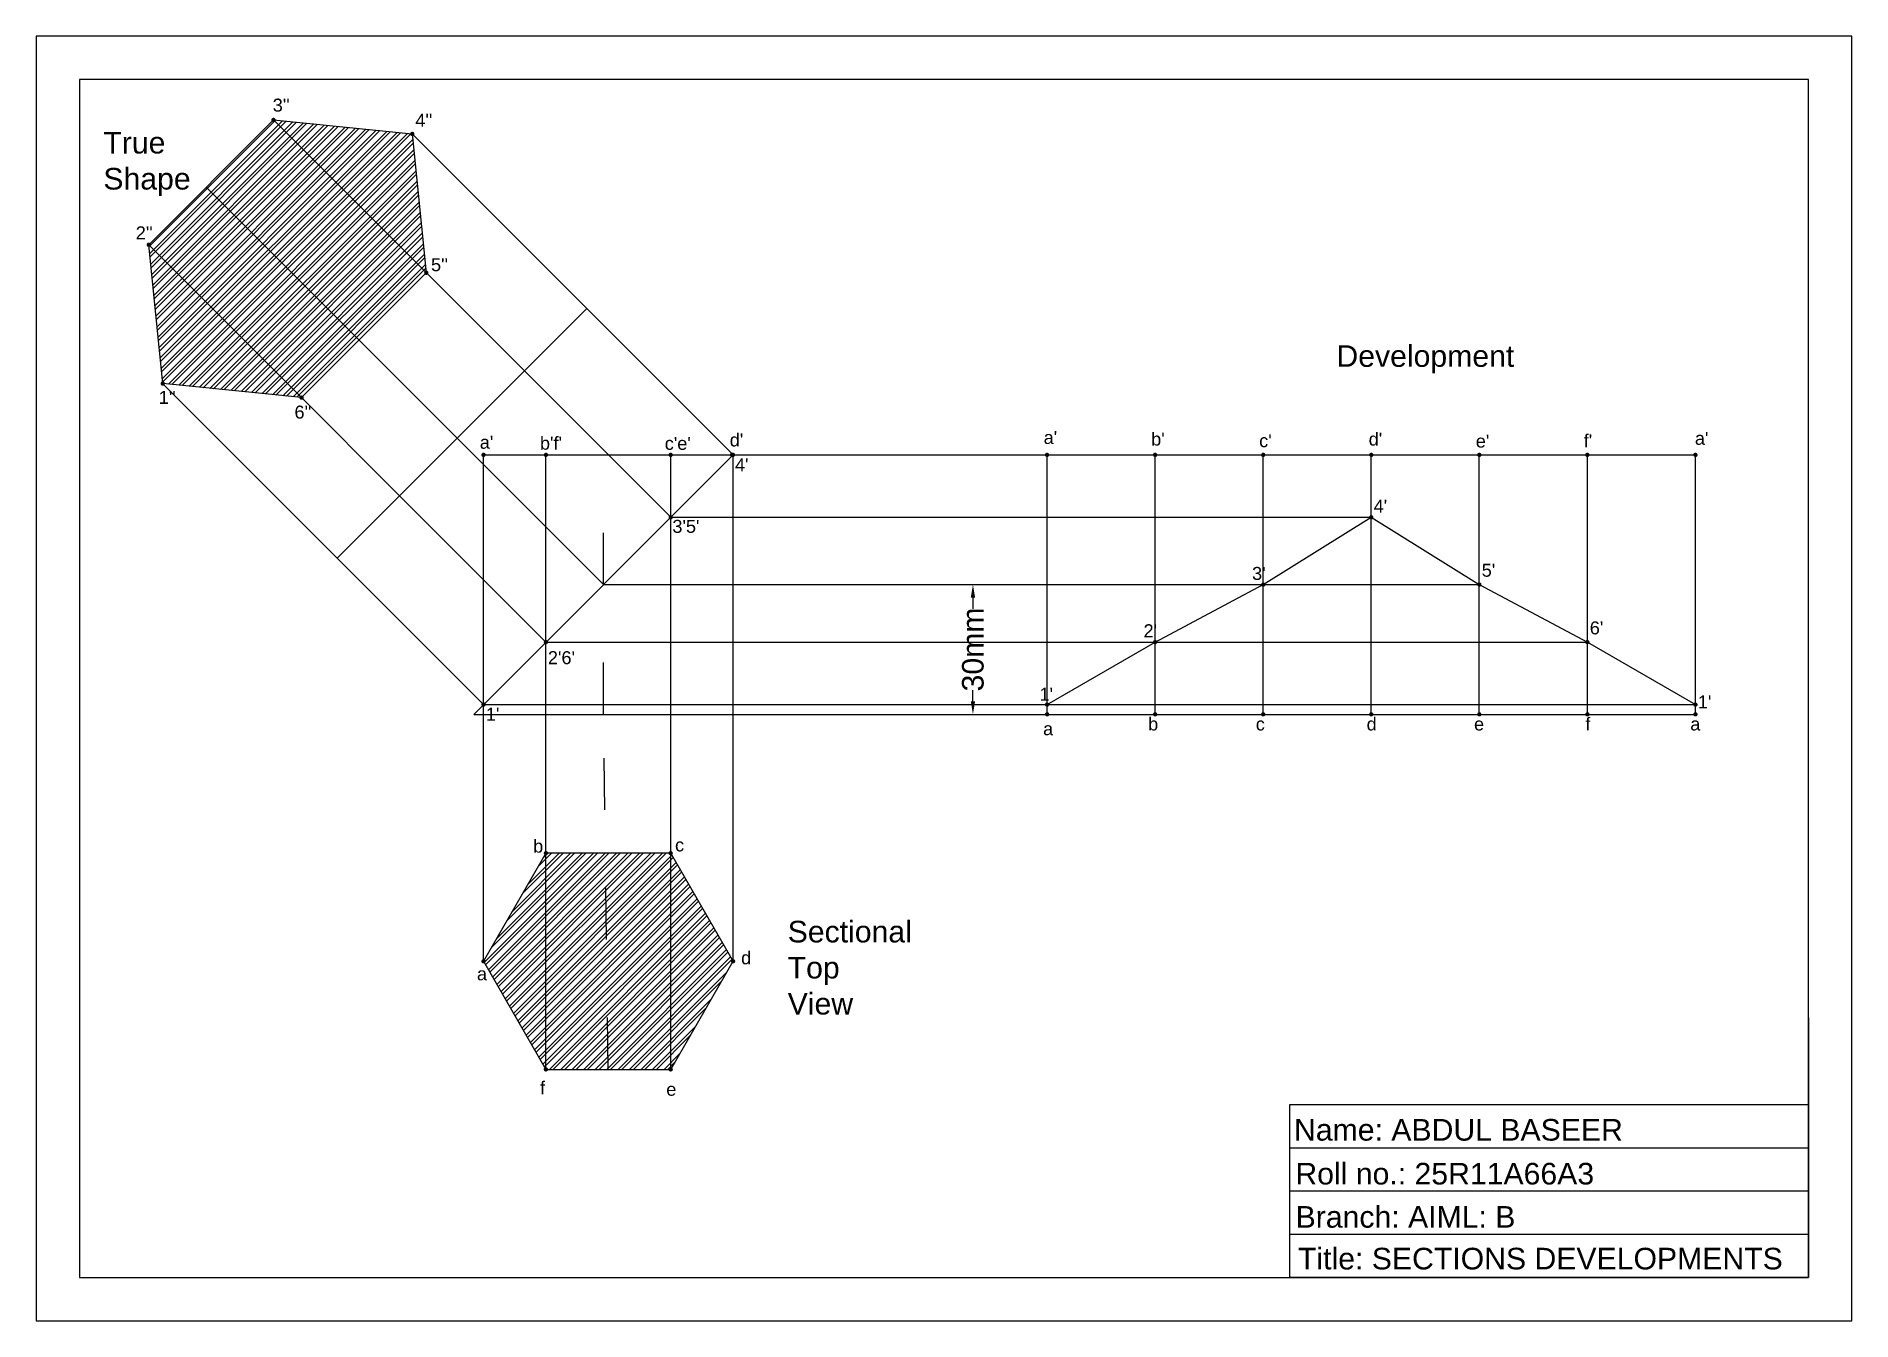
# Model space of a CAD drawing. Header units: millimetres. Extents: x 0 to 420, y 0 to 297.
import ezdxf

# ---------------------------------------------------------------- set-up
doc = ezdxf.new("R2010")
doc.units = ezdxf.units.MM
doc.header["$MEASUREMENT"] = 0
doc.linetypes.add('ACAD_ISO03W100', pattern=[30, 12, -18])
doc.layers.add('Discontinuos line', color=7, linetype='ACAD_ISO03W100')
doc.styles.get("Standard").update_dxf_attribs({"font": 'arial.ttf'})
doc.dimstyles.get("Standard").update_dxf_attribs({"dimtxt": 3, "dimasz": 3, "dimexe": 0.18, "dimexo": 0.0625, "dimgap": 0.09, "dimtad": 0, "dimdec": 4, "dimzin": 0, "dimdsep": 46, "dimtxsty": 'Standard', "dimcen": 0.09, "dimclrd": 256, "dimclre": 256, "dimadec": 0, "dimazin": 0, "dimtfac": 1, "dimtdec": 4, "dimtofl": 0, "dimtmove": 0, "dimatfit": 3, "dimfxl": 1, "dimtolj": 1, "dimtzin": 0, "dimlwd": -1, "dimarcsym": 0})
pattern_1 = [(45, (-6.0415, 15.5662), (-1.325825, 1.325825), []), (45, (-5.1576, 15.5662), (-1.325825, 1.325825), [])]

# ---------------------------------------------------------------- blocks, each defined once
blk = doc.blocks.new('*D1')
at = {"lineweight": -2, "transparency": 16777216}
for p, q in [((131.26, 170.21), (216.88, 170.21)), ((131.26, 140.21), (216.88, 140.21))]:
    blk.add_line(p, q, dxfattribs=at)
at = {"transparency": 16777216}
for p, q in [((216.7, 167.21), (216.7, 164.63)), ((216.7, 143.21), (216.7, 145.79))]:
    blk.add_line(p, q, dxfattribs=at)
for points in [[(216.2, 167.21), (217.2, 167.21), (216.7, 170.21)], [(216.2, 143.21), (217.2, 143.21), (216.7, 140.21)]]:
    blk.add_solid(points, dxfattribs=at)
at = {"layer": 'Defpoints', "color": 0, "transparency": 16777216}
for p in [(131.2, 170.21), (216.7, 170.21), (131.2, 140.21)]:
    blk.add_point(p, dxfattribs=at)
at = {"color": 0, "transparency": 16777216, "insert": (216.7, 155.21), "char_height": 3, "width": 24.9448, "attachment_point": 5, "rotation": 90}
blk.add_mtext('\\A1;{\\H1.66667x;30mm}', dxfattribs=at)

msp = doc.modelspace()

# ---------------------------------------------------------------- hatches: boundary and pattern name
h = msp.add_hatch()
h.set_pattern_fill('ANSI32', color=256, scale=5)
h.set_pattern_definition(pattern_1)
h.paths.add_polyline_path([(29.25297, 216.69236), (26.00906, 248.80379), (54.87657, 277.6713), (86.988, 274.42739), (90.23191, 242.31597), (61.3644, 213.44845)])
h = msp.add_hatch()
h.set_pattern_fill('ANSI32', color=256, scale=5)
h.set_pattern_definition(pattern_1)
h.paths.add_polyline_path([(117.90077, 108.11109), (103.46701, 83.11109), (117.90077, 58.11109), (146.76828, 58.11109), (161.20204, 83.11109), (146.76828, 108.11109)])

# ---------------------------------------------------------------- linework, layer by layer
for p, q in [((26.00906, 248.80379), (54.87657, 277.6713)), ((146.76828, 185.7796), (54.87657, 277.6713)), ((54.87657, 277.6713), (86.988, 274.42739)), ((161.20204, 200.21335), (86.81122, 274.60417)), ((86.988, 274.42739), (90.23191, 242.31597)), ((131.20204, 170.21335), (39.31033, 262.10506)), ((117.90077, 156.91208), (26.00906, 248.80379)), ((29.25297, 216.69236), (26.00906, 248.80379)), ((90.23191, 242.31597), (61.3644, 213.44845)), ((69.63037, 176.31496), (127.3654, 234.04999)), ((103.46701, 142.47833), (29.07619, 216.86914)), ((61.3644, 213.44845), (29.25297, 216.69236)), ((101.20204, 140.21335), (161.20204, 200.21335)), ((103.46701, 140.21335), (103.46701, 200.21335)), ((103.46701, 200.21335), (161.20204, 200.21335)), ((117.90077, 140.21335), (117.90077, 200.21335)), ((146.76828, 140.21335), (146.76828, 200.21335)), ((161.20204, 140.21335), (161.20204, 200.21335)), ((161.20204, 200.21335), (364.76925, 200.21335)), ((233.85132, 140.21335), (233.85132, 200.21335)), ((258.85132, 140.21335), (258.85132, 200.21335)), ((283.85132, 140.21335), (283.85132, 200.21335)), ((308.85132, 140.21335), (308.85132, 200.21335)), ((333.85132, 140.21335), (333.85132, 200.21335)), ((358.85132, 140.21335), (358.85132, 200.21335)), ((364.76925, 200.21335), (383.85132, 200.21335)), ((383.85132, 140.21335), (383.85132, 200.21335)), ((146.76828, 185.7796), (308.85132, 185.7796)), ((283.85132, 170.21335), (308.85132, 185.7796)), ((308.85132, 185.7796), (333.85132, 170.21335)), ((131.20204, 170.21335), (283.85132, 170.21335)), ((258.85132, 156.91208), (283.85132, 170.21335)), ((283.85132, 170.21335), (333.85132, 170.21335)), ((333.85132, 170.21335), (358.85132, 156.91208)), ((117.90077, 156.91208), (258.85132, 156.91208)), ((233.85132, 142.47833), (258.85132, 156.91208)), ((258.85132, 156.91208), (358.85132, 156.91208)), ((358.85132, 156.91208), (383.85132, 142.47833)), ((101.20204, 140.21335), (366.50061, 140.21335)), ((103.46701, 142.47833), (233.85132, 142.47833)), ((103.46701, 83.11109), (103.46701, 140.21335)), ((117.90077, 58.11109), (117.90077, 140.21335)), ((146.76828, 58.11109), (146.76828, 140.21335)), ((161.20204, 83.11109), (161.20204, 140.21335)), ((233.85132, 142.47833), (383.85132, 142.47833)), ((233.85132, 140.21335), (383.85132, 140.21335)), ((410, 70), (410, 10)), ((290, 10), (290, 50)), ((290, 50), (410, 50)), ((290, 40), (410, 40)), ((290, 30), (410, 30)), ((290, 20), (410, 20)), ((410, 10), (290, 10))]:
    msp.add_line(p, q)
for points in [[(0, 0), (420, 0), (420, 297), (0, 297)], [(10, 10), (410, 10), (410, 287), (10, 287)], [(117.90077, 108.11109), (103.46701, 83.11109), (117.90077, 58.11109), (146.76828, 58.11109), (161.20204, 83.11109), (146.76828, 108.11109)]]:
    msp.add_lwpolyline(points, close=True)
at = {"const_width": 0.5}
for points in [[(54.62657, 277.6713, 1), (55.12657, 277.6713, 1)], [(86.738, 274.42739, 1), (87.238, 274.42739, 1)], [(25.75906, 248.80379, 1), (26.25906, 248.80379, 1)], [(89.98191, 242.31597, 1), (90.48191, 242.31597, 1)], [(29.00297, 216.69236, 1), (29.50297, 216.69236, 1)], [(61.1144, 213.44845, 1), (61.6144, 213.44845, 1)], [(103.21701, 200.21335, 1), (103.71701, 200.21335, 1)], [(117.65077, 200.21335, 1), (118.15077, 200.21335, 1)], [(146.51828, 200.21335, 1), (147.01828, 200.21335, 1)], [(160.70204, 200.21335, 1), (161.20204, 200.21335, 1)], [(160.95204, 200.21335, 1), (161.45204, 200.21335, 1)], [(233.60132, 200.21335, 1), (234.10132, 200.21335, 1)], [(258.60132, 200.21335, 1), (259.10132, 200.21335, 1)], [(283.60132, 200.21335, 1), (284.10132, 200.21335, 1)], [(308.60132, 200.21335, 1), (309.10132, 200.21335, 1)], [(333.60132, 200.21335, 1), (334.10132, 200.21335, 1)], [(358.60132, 200.21335, 1), (359.10132, 200.21335, 1)], [(383.60132, 200.21335, 1), (384.10132, 200.21335, 1)], [(146.51828, 185.7796, 1), (147.01828, 185.7796, 1)], [(308.60132, 185.7796, 1), (309.10132, 185.7796, 1)], [(283.60132, 170.21335, 1), (284.10132, 170.21335, 1)], [(333.60132, 170.21335, 1), (334.10132, 170.21335, 1)], [(117.65077, 156.91208, 1), (118.15077, 156.91208, 1)], [(258.60132, 156.91208, 1), (259.10132, 156.91208, 1)], [(358.60132, 156.91208, 1), (359.10132, 156.91208, 1)], [(103.21701, 142.47833, 1), (103.71701, 142.47833, 1)], [(233.60132, 142.47833, 1), (234.10132, 142.47833, 1)], [(383.60132, 142.47833, 1), (384.10132, 142.47833, 1)], [(233.60132, 140.21335, 1), (234.10132, 140.21335, 1)], [(258.60132, 140.21335, 1), (259.10132, 140.21335, 1)], [(283.60132, 140.21335, 1), (284.10132, 140.21335, 1)], [(308.60132, 140.21335, 1), (309.10132, 140.21335, 1)], [(333.60132, 140.21335, 1), (334.10132, 140.21335, 1)], [(358.60132, 140.21335, 1), (359.10132, 140.21335, 1)], [(383.60132, 140.21335, 1), (384.10132, 140.21335, 1)], [(117.65077, 108.11109, 1), (118.15077, 108.11109, 1)], [(146.51828, 108.11109, 1), (147.01828, 108.11109, 1)], [(103.21701, 83.11109, 1), (103.71701, 83.11109, 1)], [(160.95204, 83.11109, 1), (161.45204, 83.11109, 1)], [(117.65077, 58.11109, 1), (118.15077, 58.11109, 1)], [(146.51828, 58.11109, 1), (147.01828, 58.11109, 1)]]:
    msp.add_lwpolyline(points, format="xyb", close=True, dxfattribs=at)
at = {"layer": 'Discontinuos line'}
for p, q in [((131.20204, 140.21335), (131.20204, 200.21335)), ((132.33452, 58.11109), (131.20204, 140.21335))]:
    msp.add_line(p, q, dxfattribs=at)

# ---------------------------------------------------------------- texts
at = {"attachment_point": 1}
for s, insert, char_height in [("3''", (54.69345, 282.58966), 3), ("4''", (87.69423, 279.08355), 3), ("2''", (23.00591, 253.05584), 3), ("5''", (91.3166, 245.67857), 3), ("1''", (28.32664, 215.00218), 3), ("6''", (59.72625, 211.59817), 3), ("a'", (102.59803, 204.62829), 3), ("b'f'", (116.52296, 204.41146), 3), ("d'", (160.42498, 205.16827), 3), ("b'", (257.9266, 205.36124), 3), ("c'", (282.91921, 204.98885), 3), ("d'", (308.25334, 205.35974), 3), ("e'", (333.03067, 204.89613), 3), ("f'", (358.00377, 204.98772), 3), ("a'", (383.72466, 205.53979), 3), ("4'", (161.64156, 199.39456), 3), ("4'", (309.40343, 189.85925), 3), ("3'5'", (147.16237, 185.18561), 3), ("3'", (281.27528, 174.30452), 3), ("2'", (256.1667, 161.03359), 3), ("6'", (359.40343, 161.70491), 3), ("2'6'", (118.36558, 154.81424), 3), ("1'", (232.08395, 146.3531), 3), ("1'", (384.40343, 144.57915), 3), ("1'", (104.01912, 141.74672), 3), ('b', (257.22446, 139.48175), 3), ('c', (282.13223, 139.48175), 3), ('d', (307.77933, 139.48175), 3), ('e', (332.62436, 139.48175), 3), ('f', (358.38856, 139.48175), 3), ('a', (382.65358, 139.48175), 3), ('a', (232.92414, 138.38205), 3), ('Name: ABDUL BASEER', (290.97983, 46.63595), 5), ('Roll no.: 25R11A66A3', (291.296, 36.49032), 5), ('Branch: AIML: B', (291.34896, 26.50567), 5), ('Title: SECTIONS DEVELOPMENTS', (291.89641, 16.8532), 5)]:
    msp.add_mtext(s, dxfattribs=dict(at, insert=insert, char_height=char_height))
for s, width, heights, insert, char_height in [('True Shape', 5, [14.80673], (15.51338, 274.90203), 5), ('Development', 0.3060463, [0], (300.78835, 225.57163), 5), ('b', 3, [0], (114.94879, 111.23604), 3), ('c', 0.0241026, [0], (147.77027, 111.50804), 3), ('Sectional\\PTop View', 0.3060463, [0], (173.83404, 92.46761), 5), ('d', 0.0241026, [0], (163.05842, 85.41001), 3), ('a', 0.0241026, [0], (101.94115, 81.70999), 3), ('f', 0.0241026, [0], (116.53718, 55.34542), 3), ('e', 3, [0], (145.75015, 55.01027), 3)]:
    msp.add_mtext_dynamic_manual_height_columns(s, width=width, gutter_width=1, heights=heights, dxfattribs=dict(at, insert=insert, char_height=char_height))
at = {"char_height": 3, "attachment_point": 1}
for s, insert, width in [("c'e'", (145.39669, 204.3759), 2.9774533), ("a'", (233.05647, 205.73213), 0.4195089), ("5'", (334.40343, 175.03329), 2.4781719)]:
    msp.add_mtext(s, dxfattribs=dict(at, insert=insert, width=width))

# ---------------------------------------------------------------- dimensions: what is measured, and where the dimension line sits
dim = msp.add_linear_dim(base=(216.70018, 170.21335), p1=(131.20204, 140.21335), p2=(131.20204, 170.21335), angle=90, text='{\\H1.66667x;30mm}', dimstyle='Standard')
dim.commit()
dim.dimension.update_dxf_attribs({"geometry": '*D1', "text_midpoint": (216.70018, 155.21335)})

doc.saveas('drawing.dxf')
